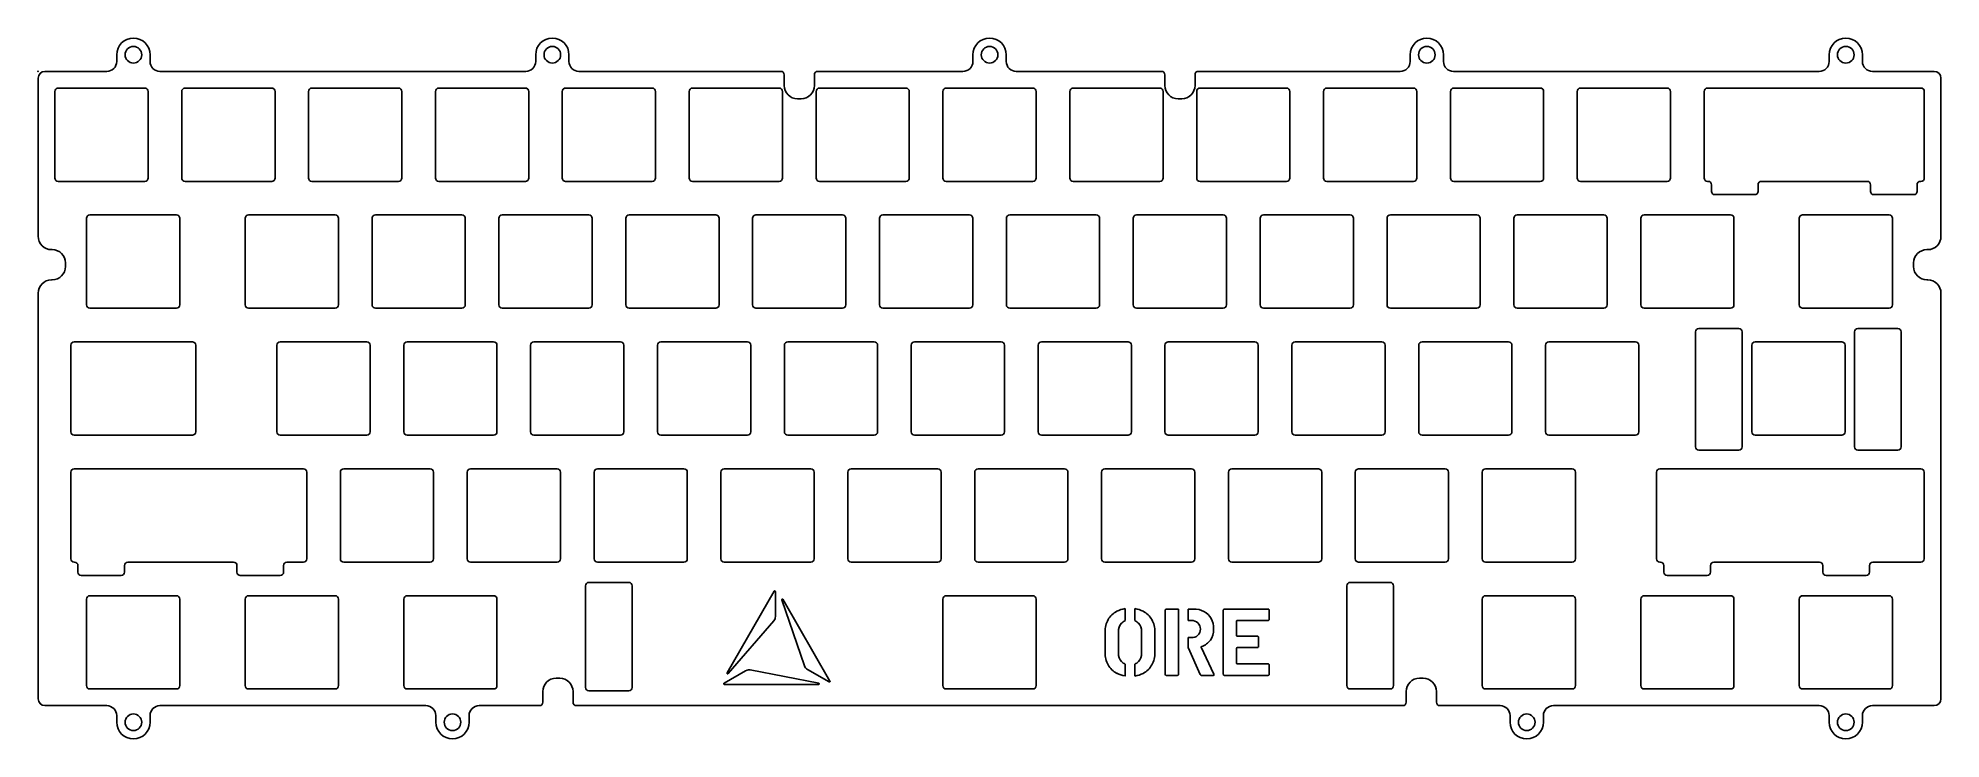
# Model space of a CAD drawing. Header units: millimetres. Extents: x 0 to 286, y -100 to 5.
import ezdxf

# ---------------------------------------------------------------- set-up
doc = ezdxf.new("R2010")
doc.units = ezdxf.units.MM
doc.header["$MEASUREMENT"] = 0
doc.layers.add('ORE60大货 v2_Sketch1', color=7, linetype='Continuous')

msp = doc.modelspace()

# ---------------------------------------------------------------- linework, layer by layer
at = {"layer": 'ORE60大货 v2_Sketch1'}
for p, q in [((11.81, 2.47, 2.5), (11.81, 1.47, 2.5)), ((16.81, 1.47, 2.5), (16.81, 2.47, 2.5)), ((74.72, 2.47, 2.5), (74.72, 1.47, 2.5)), ((79.72, 1.47, 2.5), (79.72, 2.47, 2.5)), ((140.38, 2.47, 2.5), (140.38, 1.47, 2.5)), ((145.37, 1.47, 2.5), (145.37, 2.47, 2.5)), ((206.03, 2.47, 2.5), (206.03, 1.47, 2.5)), ((211.03, 1.47, 2.5), (211.03, 2.47, 2.5)), ((268.94, 2.47, 2.5), (268.94, 1.47, 2.5)), ((273.94, 1.47, 2.5), (273.94, 2.47, 2.5)), ((0.02, -1.03, 2.5), (0.02, -24.78, 2.5)), ((10.31, -0.03, 2.5), (1.02, -0.03, 2.5)), ((3.02, -2.53, 2.5), (16.02, -2.53, 2.5)), ((73.22, -0.03, 2.5), (18.31, -0.03, 2.5)), ((22.07, -2.53, 2.5), (35.08, -2.53, 2.5)), ((41.12, -2.53, 2.5), (54.12, -2.53, 2.5)), ((60.17, -2.53, 2.5), (73.17, -2.53, 2.5)), ((79.22, -2.53, 2.5), (92.22, -2.53, 2.5)), ((111.53, -0.03, 2.5), (81.22, -0.03, 2.5)), ((98.28, -2.53, 2.5), (111.28, -2.53, 2.5)), ((112.03, -2.13, 2.5), (112.03, -0.52, 2.5)), ((116.57, -0.52, 2.5), (116.57, -2.13, 2.5)), ((138.88, -0.03, 2.5), (117.07, -0.03, 2.5)), ((117.33, -2.53, 2.5), (130.32, -2.53, 2.5)), ((136.37, -2.53, 2.5), (149.37, -2.53, 2.5)), ((168.68, -0.03, 2.5), (146.88, -0.03, 2.5)), ((155.43, -2.53, 2.5), (168.42, -2.53, 2.5)), ((169.18, -2.13, 2.5), (169.18, -0.52, 2.5)), ((173.72, -0.52, 2.5), (173.72, -2.13, 2.5)), ((204.53, -0.03, 2.5), (174.22, -0.03, 2.5)), ((174.47, -2.53, 2.5), (187.47, -2.53, 2.5)), ((193.53, -2.53, 2.5), (206.53, -2.53, 2.5)), ((267.44, -0.03, 2.5), (212.53, -0.03, 2.5)), ((212.57, -2.53, 2.5), (225.57, -2.53, 2.5)), ((231.62, -2.53, 2.5), (244.62, -2.53, 2.5)), ((250.68, -2.53, 2.5), (282.73, -2.53, 2.5)), ((284.73, -0.03, 2.5), (275.44, -0.03, 2.5)), ((285.73, -24.78, 2.5), (285.73, -1.03, 2.5)), ((2.52, -16.03, 2.5), (2.52, -3.03, 2.5)), ((16.52, -3.03, 2.5), (16.52, -16.03, 2.5)), ((21.57, -16.03, 2.5), (21.57, -3.03, 2.5)), ((35.58, -3.03, 2.5), (35.58, -16.03, 2.5)), ((40.62, -16.03, 2.5), (40.62, -3.03, 2.5)), ((54.62, -3.03, 2.5), (54.62, -16.03, 2.5)), ((59.68, -16.03, 2.5), (59.68, -3.03, 2.5)), ((73.67, -3.03, 2.5), (73.67, -16.03, 2.5)), ((78.72, -16.03, 2.5), (78.72, -3.03, 2.5)), ((92.72, -3.03, 2.5), (92.72, -16.03, 2.5)), ((97.78, -16.03, 2.5), (97.78, -3.03, 2.5)), ((111.78, -3.03, 2.5), (111.78, -16.03, 2.5)), ((114.57, -4.13, 2.5), (114.03, -4.13, 2.5)), ((116.83, -16.03, 2.5), (116.83, -3.03, 2.5)), ((130.82, -3.03, 2.5), (130.82, -16.03, 2.5)), ((135.87, -16.03, 2.5), (135.87, -3.03, 2.5)), ((149.87, -3.03, 2.5), (149.87, -16.03, 2.5)), ((154.93, -16.03, 2.5), (154.93, -3.03, 2.5)), ((168.93, -3.03, 2.5), (168.93, -16.03, 2.5)), ((171.72, -4.13, 2.5), (171.18, -4.13, 2.5)), ((173.97, -16.03, 2.5), (173.97, -3.03, 2.5)), ((187.97, -3.03, 2.5), (187.97, -16.03, 2.5)), ((193.03, -16.03, 2.5), (193.03, -3.03, 2.5)), ((207.03, -3.03, 2.5), (207.03, -16.03, 2.5)), ((212.07, -16.03, 2.5), (212.07, -3.03, 2.5)), ((226.07, -3.03, 2.5), (226.07, -16.03, 2.5)), ((231.12, -16.03, 2.5), (231.12, -3.03, 2.5)), ((245.12, -3.03, 2.5), (245.12, -16.03, 2.5)), ((250.18, -16.03, 2.5), (250.18, -3.03, 2.5)), ((283.23, -3.03, 2.5), (283.23, -16.03, 2.5)), ((16.02, -16.53, 2.5), (3.02, -16.53, 2.5)), ((35.08, -16.53, 2.5), (22.07, -16.53, 2.5)), ((54.12, -16.53, 2.5), (41.12, -16.53, 2.5)), ((73.17, -16.53, 2.5), (60.17, -16.53, 2.5)), ((92.22, -16.53, 2.5), (79.22, -16.53, 2.5)), ((111.28, -16.53, 2.5), (98.28, -16.53, 2.5)), ((130.32, -16.53, 2.5), (117.33, -16.53, 2.5)), ((149.37, -16.53, 2.5), (136.37, -16.53, 2.5)), ((168.42, -16.53, 2.5), (155.43, -16.53, 2.5)), ((187.47, -16.53, 2.5), (174.47, -16.53, 2.5)), ((206.53, -16.53, 2.5), (193.53, -16.53, 2.5)), ((225.57, -16.53, 2.5), (212.57, -16.53, 2.5)), ((244.62, -16.53, 2.5), (231.62, -16.53, 2.5)), ((250.76, -16.53, 2.5), (250.68, -16.53, 2.5)), ((251.26, -18.03, 2.5), (251.26, -17.03, 2.5)), ((258.26, -17.03, 2.5), (258.26, -18.03, 2.5)), ((274.64, -16.53, 2.5), (258.76, -16.53, 2.5)), ((275.14, -18.03, 2.5), (275.14, -17.03, 2.5)), ((282.14, -17.03, 2.5), (282.14, -18.03, 2.5)), ((282.73, -16.53, 2.5), (282.64, -16.53, 2.5)), ((257.76, -18.53, 2.5), (251.76, -18.53, 2.5)), ((281.64, -18.53, 2.5), (275.64, -18.53, 2.5)), ((7.29, -35.08, 2.5), (7.29, -22.08, 2.5)), ((7.79, -21.58, 2.5), (20.79, -21.58, 2.5)), ((21.29, -22.08, 2.5), (21.29, -35.08, 2.5)), ((31.1, -35.08, 2.5), (31.1, -22.08, 2.5)), ((31.6, -21.58, 2.5), (44.6, -21.58, 2.5)), ((45.1, -22.08, 2.5), (45.1, -35.08, 2.5)), ((50.15, -35.08, 2.5), (50.15, -22.08, 2.5)), ((50.65, -21.58, 2.5), (63.65, -21.58, 2.5)), ((64.15, -22.08, 2.5), (64.15, -35.08, 2.5)), ((69.2, -35.08, 2.5), (69.2, -22.08, 2.5)), ((69.7, -21.58, 2.5), (82.7, -21.58, 2.5)), ((83.2, -22.08, 2.5), (83.2, -35.08, 2.5)), ((88.25, -35.08, 2.5), (88.25, -22.08, 2.5)), ((88.75, -21.58, 2.5), (101.75, -21.58, 2.5)), ((102.25, -22.08, 2.5), (102.25, -35.08, 2.5)), ((107.3, -35.08, 2.5), (107.3, -22.08, 2.5)), ((107.8, -21.58, 2.5), (120.8, -21.58, 2.5)), ((121.3, -22.08, 2.5), (121.3, -35.08, 2.5)), ((126.35, -35.08, 2.5), (126.35, -22.08, 2.5)), ((126.85, -21.58, 2.5), (139.85, -21.58, 2.5)), ((140.35, -22.08, 2.5), (140.35, -35.08, 2.5)), ((145.4, -35.08, 2.5), (145.4, -22.08, 2.5)), ((145.9, -21.58, 2.5), (158.9, -21.58, 2.5)), ((159.4, -22.08, 2.5), (159.4, -35.08, 2.5)), ((164.45, -35.08, 2.5), (164.45, -22.08, 2.5)), ((164.95, -21.58, 2.5), (177.95, -21.58, 2.5)), ((178.45, -22.08, 2.5), (178.45, -35.08, 2.5)), ((183.5, -35.08, 2.5), (183.5, -22.08, 2.5)), ((184, -21.58, 2.5), (197, -21.58, 2.5)), ((197.5, -22.08, 2.5), (197.5, -35.08, 2.5)), ((202.55, -35.08, 2.5), (202.55, -22.08, 2.5)), ((203.05, -21.58, 2.5), (216.05, -21.58, 2.5)), ((216.55, -22.08, 2.5), (216.55, -35.08, 2.5)), ((221.6, -35.08, 2.5), (221.6, -22.08, 2.5)), ((222.1, -21.58, 2.5), (235.1, -21.58, 2.5)), ((235.6, -22.08, 2.5), (235.6, -35.08, 2.5)), ((240.65, -35.08, 2.5), (240.65, -22.08, 2.5)), ((241.15, -21.58, 2.5), (254.15, -21.58, 2.5)), ((254.65, -22.08, 2.5), (254.65, -35.08, 2.5)), ((264.46, -35.08, 2.5), (264.46, -22.08, 2.5)), ((264.96, -21.58, 2.5), (277.96, -21.58, 2.5)), ((278.46, -22.08, 2.5), (278.46, -35.08, 2.5)), ((2.02, -26.78, 2.5), (2.13, -26.78, 2.5)), ((283.62, -26.78, 2.5), (283.73, -26.78, 2.5)), ((2.13, -31.32, 2.5), (2.02, -31.32, 2.5)), ((4.13, -28.78, 2.5), (4.13, -29.32, 2.5)), ((281.62, -29.32, 2.5), (281.62, -28.78, 2.5)), ((283.73, -31.32, 2.5), (283.62, -31.32, 2.5)), ((0.02, -33.32, 2.5), (0.02, -94.22, 2.5)), ((285.73, -94.22, 2.5), (285.73, -33.32, 2.5)), ((20.79, -35.58, 2.5), (7.79, -35.58, 2.5)), ((44.6, -35.58, 2.5), (31.6, -35.58, 2.5)), ((63.65, -35.58, 2.5), (50.65, -35.58, 2.5)), ((82.7, -35.58, 2.5), (69.7, -35.58, 2.5)), ((101.75, -35.58, 2.5), (88.75, -35.58, 2.5)), ((120.8, -35.58, 2.5), (107.8, -35.58, 2.5)), ((139.85, -35.58, 2.5), (126.85, -35.58, 2.5)), ((158.9, -35.58, 2.5), (145.9, -35.58, 2.5)), ((177.95, -35.58, 2.5), (164.95, -35.58, 2.5)), ((197, -35.58, 2.5), (184, -35.58, 2.5)), ((216.05, -35.58, 2.5), (203.05, -35.58, 2.5)), ((235.1, -35.58, 2.5), (222.1, -35.58, 2.5)), ((254.15, -35.58, 2.5), (241.15, -35.58, 2.5)), ((277.96, -35.58, 2.5), (264.96, -35.58, 2.5)), ((248.88, -56.38, 2.5), (248.88, -39.13, 2.5)), ((249.38, -38.62, 2.5), (255.38, -38.62, 2.5)), ((255.88, -39.13, 2.5), (255.88, -56.38, 2.5)), ((272.76, -56.38, 2.5), (272.76, -39.13, 2.5)), ((273.26, -38.62, 2.5), (279.26, -38.62, 2.5)), ((279.76, -39.13, 2.5), (279.76, -56.38, 2.5)), ((4.91, -54.13, 2.5), (4.91, -41.13, 2.5)), ((5.41, -40.63, 2.5), (23.17, -40.63, 2.5)), ((23.67, -41.13, 2.5), (23.67, -54.13, 2.5)), ((35.86, -54.13, 2.5), (35.86, -41.13, 2.5)), ((36.36, -40.63, 2.5), (49.36, -40.63, 2.5)), ((49.86, -41.13, 2.5), (49.86, -54.13, 2.5)), ((54.91, -54.13, 2.5), (54.91, -41.13, 2.5)), ((55.41, -40.63, 2.5), (68.41, -40.63, 2.5)), ((68.91, -41.13, 2.5), (68.91, -54.13, 2.5)), ((73.96, -54.13, 2.5), (73.96, -41.13, 2.5)), ((74.46, -40.63, 2.5), (87.46, -40.63, 2.5)), ((87.96, -41.13, 2.5), (87.96, -54.13, 2.5)), ((93.01, -54.13, 2.5), (93.01, -41.13, 2.5)), ((93.51, -40.63, 2.5), (106.51, -40.63, 2.5)), ((107.01, -41.13, 2.5), (107.01, -54.13, 2.5)), ((112.06, -54.13, 2.5), (112.06, -41.13, 2.5)), ((112.56, -40.63, 2.5), (125.56, -40.63, 2.5)), ((126.06, -41.13, 2.5), (126.06, -54.13, 2.5)), ((131.11, -54.13, 2.5), (131.11, -41.13, 2.5)), ((131.61, -40.63, 2.5), (144.61, -40.63, 2.5)), ((145.11, -41.13, 2.5), (145.11, -54.13, 2.5)), ((150.16, -54.13, 2.5), (150.16, -41.13, 2.5)), ((150.66, -40.63, 2.5), (163.66, -40.63, 2.5)), ((164.16, -41.13, 2.5), (164.16, -54.13, 2.5)), ((169.21, -54.13, 2.5), (169.21, -41.13, 2.5)), ((169.71, -40.63, 2.5), (182.71, -40.63, 2.5)), ((183.21, -41.13, 2.5), (183.21, -54.13, 2.5)), ((188.26, -54.13, 2.5), (188.26, -41.13, 2.5)), ((188.76, -40.63, 2.5), (201.76, -40.63, 2.5)), ((202.26, -41.13, 2.5), (202.26, -54.13, 2.5)), ((207.31, -54.13, 2.5), (207.31, -41.13, 2.5)), ((207.81, -40.63, 2.5), (220.81, -40.63, 2.5)), ((221.31, -41.13, 2.5), (221.31, -54.13, 2.5)), ((226.36, -54.13, 2.5), (226.36, -41.13, 2.5)), ((226.86, -40.63, 2.5), (239.86, -40.63, 2.5)), ((240.36, -41.13, 2.5), (240.36, -54.13, 2.5)), ((257.32, -54.13, 2.5), (257.32, -41.13, 2.5)), ((257.82, -40.63, 2.5), (270.82, -40.63, 2.5)), ((271.32, -41.13, 2.5), (271.32, -54.13, 2.5)), ((23.17, -54.63, 2.5), (5.41, -54.63, 2.5)), ((49.36, -54.63, 2.5), (36.36, -54.63, 2.5)), ((68.41, -54.63, 2.5), (55.41, -54.63, 2.5)), ((87.46, -54.63, 2.5), (74.46, -54.63, 2.5)), ((106.51, -54.63, 2.5), (93.51, -54.63, 2.5)), ((125.56, -54.63, 2.5), (112.56, -54.63, 2.5)), ((144.61, -54.63, 2.5), (131.61, -54.63, 2.5)), ((163.66, -54.63, 2.5), (150.66, -54.63, 2.5)), ((182.71, -54.63, 2.5), (169.71, -54.63, 2.5)), ((201.76, -54.63, 2.5), (188.76, -54.63, 2.5)), ((220.81, -54.63, 2.5), (207.81, -54.63, 2.5)), ((239.86, -54.63, 2.5), (226.86, -54.63, 2.5)), ((255.38, -56.88, 2.5), (249.38, -56.88, 2.5)), ((270.82, -54.63, 2.5), (257.82, -54.63, 2.5)), ((279.26, -56.88, 2.5), (273.26, -56.88, 2.5)), ((5.41, -59.68, 2.5), (39.84, -59.68, 2.5)), ((45.89, -59.68, 2.5), (58.89, -59.68, 2.5)), ((64.94, -59.68, 2.5), (77.94, -59.68, 2.5)), ((83.99, -59.68, 2.5), (96.99, -59.68, 2.5)), ((103.04, -59.68, 2.5), (116.04, -59.68, 2.5)), ((122.09, -59.68, 2.5), (135.09, -59.68, 2.5)), ((141.14, -59.68, 2.5), (154.14, -59.68, 2.5)), ((160.19, -59.68, 2.5), (173.19, -59.68, 2.5)), ((179.24, -59.68, 2.5), (192.24, -59.68, 2.5)), ((198.29, -59.68, 2.5), (211.29, -59.68, 2.5)), ((217.34, -59.68, 2.5), (230.34, -59.68, 2.5)), ((243.53, -59.68, 2.5), (282.72, -59.68, 2.5)), ((4.91, -73.18, 2.5), (4.91, -60.18, 2.5)), ((40.34, -60.18, 2.5), (40.34, -73.18, 2.5)), ((45.39, -73.18, 2.5), (45.39, -60.18, 2.5)), ((59.39, -60.18, 2.5), (59.39, -73.18, 2.5)), ((64.44, -73.18, 2.5), (64.44, -60.18, 2.5)), ((78.44, -60.18, 2.5), (78.44, -73.18, 2.5)), ((83.49, -73.18, 2.5), (83.49, -60.18, 2.5)), ((97.49, -60.18, 2.5), (97.49, -73.18, 2.5)), ((102.54, -73.18, 2.5), (102.54, -60.18, 2.5)), ((116.54, -60.18, 2.5), (116.54, -73.18, 2.5)), ((121.59, -73.18, 2.5), (121.59, -60.18, 2.5)), ((135.59, -60.18, 2.5), (135.59, -73.18, 2.5)), ((140.64, -73.18, 2.5), (140.64, -60.18, 2.5)), ((154.64, -60.18, 2.5), (154.64, -73.18, 2.5)), ((159.69, -73.18, 2.5), (159.69, -60.18, 2.5)), ((173.69, -60.18, 2.5), (173.69, -73.18, 2.5)), ((178.74, -73.18, 2.5), (178.74, -60.18, 2.5)), ((192.74, -60.18, 2.5), (192.74, -73.18, 2.5)), ((197.79, -73.18, 2.5), (197.79, -60.18, 2.5)), ((211.79, -60.18, 2.5), (211.79, -73.18, 2.5)), ((216.84, -73.18, 2.5), (216.84, -60.18, 2.5)), ((230.84, -60.18, 2.5), (230.84, -73.18, 2.5)), ((243.03, -73.18, 2.5), (243.03, -60.18, 2.5)), ((283.22, -60.18, 2.5), (283.22, -73.18, 2.5)), ((5.49, -73.68, 2.5), (5.41, -73.68, 2.5)), ((5.99, -75.18, 2.5), (5.99, -74.18, 2.5)), ((12.99, -74.18, 2.5), (12.99, -75.18, 2.5)), ((29.37, -73.68, 2.5), (13.49, -73.68, 2.5)), ((29.87, -75.18, 2.5), (29.87, -74.18, 2.5)), ((36.87, -74.18, 2.5), (36.87, -75.18, 2.5)), ((39.84, -73.68, 2.5), (37.37, -73.68, 2.5)), ((58.89, -73.68, 2.5), (45.89, -73.68, 2.5)), ((77.94, -73.68, 2.5), (64.94, -73.68, 2.5)), ((96.99, -73.68, 2.5), (83.99, -73.68, 2.5)), ((116.04, -73.68, 2.5), (103.04, -73.68, 2.5)), ((135.09, -73.68, 2.5), (122.09, -73.68, 2.5)), ((154.14, -73.68, 2.5), (141.14, -73.68, 2.5)), ((173.19, -73.68, 2.5), (160.19, -73.68, 2.5)), ((192.24, -73.68, 2.5), (179.24, -73.68, 2.5)), ((211.29, -73.68, 2.5), (198.29, -73.68, 2.5)), ((230.34, -73.68, 2.5), (217.34, -73.68, 2.5)), ((243.62, -73.68, 2.5), (243.53, -73.68, 2.5)), ((244.12, -75.18, 2.5), (244.12, -74.18, 2.5)), ((251.12, -74.18, 2.5), (251.12, -75.18, 2.5)), ((266.06, -73.68, 2.5), (251.62, -73.68, 2.5)), ((267.5, -73.68, 2.5), (266.06, -73.68, 2.5)), ((267.99, -75.18, 2.5), (268, -74.18, 2.5)), ((274.99, -74.18, 2.5), (274.99, -75.18, 2.5)), ((282.72, -73.68, 2.5), (275.49, -73.68, 2.5)), ((12.49, -75.68, 2.5), (6.49, -75.68, 2.5)), ((36.37, -75.68, 2.5), (30.37, -75.68, 2.5)), ((82.72, -76.73, 2.5), (88.72, -76.73, 2.5)), ((197.03, -76.73, 2.5), (203.03, -76.73, 2.5)), ((250.62, -75.68, 2.5), (244.62, -75.68, 2.5)), ((274.49, -75.68, 2.5), (268.49, -75.68, 2.5)), ((7.29, -92.23, 2.5), (7.29, -79.23, 2.5)), ((7.79, -78.73, 2.5), (20.79, -78.73, 2.5)), ((21.29, -79.23, 2.5), (21.29, -92.23, 2.5)), ((31.1, -92.23, 2.5), (31.1, -79.23, 2.5)), ((31.6, -78.73, 2.5), (44.6, -78.73, 2.5)), ((45.1, -79.23, 2.5), (45.1, -92.23, 2.5)), ((54.91, -92.23, 2.5), (54.91, -79.23, 2.5)), ((55.41, -78.73, 2.5), (68.41, -78.73, 2.5)), ((68.91, -79.23, 2.5), (68.91, -92.23, 2.5)), ((82.22, -92.5, 2.5), (82.22, -77.23, 2.5)), ((89.22, -77.23, 2.5), (89.22, -92.5, 2.5)), ((103.46, -90.31, 2.5), (110.54, -78.05, 2.5)), ((110.72, -78.1, 2.5), (110.72, -81.85, 2.5)), ((115.08, -89.25, 2.5), (111.66, -79.35, 2.5)), ((111.84, -79.27, 2.5), (118.91, -91.53, 2.5)), ((135.87, -92.23, 2.5), (135.87, -79.23, 2.5)), ((136.37, -78.73, 2.5), (149.37, -78.73, 2.5)), ((149.87, -79.23, 2.5), (149.87, -92.23, 2.5)), ((196.53, -92.23, 2.5), (196.53, -77.23, 2.5)), ((203.53, -77.23, 2.5), (203.53, -92.23, 2.5)), ((216.84, -92.23, 2.5), (216.84, -79.23, 2.5)), ((217.34, -78.73, 2.5), (230.34, -78.73, 2.5)), ((230.84, -79.23, 2.5), (230.84, -92.23, 2.5)), ((240.65, -92.23, 2.5), (240.65, -79.23, 2.5)), ((241.15, -78.73, 2.5), (254.15, -78.73, 2.5)), ((254.65, -79.23, 2.5), (254.65, -92.23, 2.5)), ((264.46, -92.23, 2.5), (264.46, -79.23, 2.5)), ((264.96, -78.73, 2.5), (277.96, -78.73, 2.5)), ((278.46, -79.23, 2.5), (278.46, -92.23, 2.5)), ((110.48, -82.5, 2.5), (103.62, -90.42, 2.5)), ((163.23, -80.67, 2.5), (163.23, -82.47, 2.5)), ((164.68, -82.47, 2.5), (164.68, -80.67, 2.5)), ((169.24, -90.51, 2.5), (169.24, -80.9, 2.5)), ((169.41, -80.73, 2.5), (171.24, -80.73, 2.5)), ((171.24, -80.73, 2.5), (171.24, -90.51, 2.5)), ((172.69, -82.45, 2.5), (172.69, -80.73, 2.5)), ((172.69, -80.73, 2.5), (173.48, -80.73, 2.5)), ((173.18, -82.45, 2.5), (172.69, -82.45, 2.5)), ((177.97, -90.51, 2.5), (177.97, -80.9, 2.5)), ((178.14, -80.73, 2.5), (184.71, -80.73, 2.5)), ((179.97, -82.52, 2.5), (179.97, -84.73, 2.5)), ((184.71, -82.45, 2.5), (180.04, -82.45, 2.5)), ((184.88, -80.9, 2.5), (184.88, -82.28, 2.5)), ((160.21, -87.23, 2.5), (160.21, -84.19, 2.5)), ((162.22, -84.17, 2.5), (162.22, -87.3, 2.5)), ((165.7, -87.3, 2.5), (165.7, -84.17, 2.5)), ((167.7, -84.19, 2.5), (167.7, -87.23, 2.5)), ((172.69, -85.02, 2.5), (173.18, -85.02, 2.5)), ((172.69, -86.58, 2.5), (172.69, -85.02, 2.5)), ((180.04, -84.8, 2.5), (183.1, -84.8, 2.5)), ((183.27, -84.97, 2.5), (183.27, -86.35, 2.5)), ((174.5, -90.55, 2.5), (172.72, -86.62, 2.5)), ((174.64, -86.46, 2.5), (176.57, -90.48, 2.5)), ((179.97, -86.59, 2.5), (179.97, -88.89, 2.5)), ((183.1, -86.52, 2.5), (180.04, -86.52, 2.5)), ((77.78, -91.12, 2.5), (78.33, -91.12, 2.5)), ((103, -91.86, 2.5), (106.25, -89.98, 2.5)), ((106.94, -89.87, 2.5), (117.22, -91.84, 2.5)), ((118.78, -91.67, 2.5), (115.53, -89.79, 2.5)), ((163.23, -88.99, 2.5), (163.23, -90.79, 2.5)), ((164.68, -90.79, 2.5), (164.68, -88.99, 2.5)), ((171.07, -90.68, 2.5), (169.41, -90.68, 2.5)), ((176.45, -90.68, 2.5), (174.7, -90.68, 2.5)), ((184.71, -90.68, 2.5), (178.14, -90.68, 2.5)), ((180.04, -88.96, 2.5), (184.71, -88.96, 2.5)), ((184.88, -89.13, 2.5), (184.88, -90.51, 2.5)), ((207.42, -91.12, 2.5), (207.97, -91.12, 2.5)), ((20.79, -92.73, 2.5), (7.79, -92.73, 2.5)), ((44.6, -92.73, 2.5), (31.6, -92.73, 2.5)), ((68.41, -92.73, 2.5), (55.41, -92.73, 2.5)), ((75.78, -94.73, 2.5), (75.78, -93.12, 2.5)), ((80.33, -93.12, 2.5), (80.33, -94.73, 2.5)), ((88.72, -93, 2.5), (82.72, -93, 2.5)), ((117.2, -92.04, 2.5), (103.05, -92.04, 2.5)), ((149.37, -92.73, 2.5), (136.37, -92.73, 2.5)), ((203.03, -92.73, 2.5), (197.03, -92.73, 2.5)), ((205.42, -94.73, 2.5), (205.42, -93.12, 2.5)), ((209.97, -93.12, 2.5), (209.97, -94.73, 2.5)), ((230.34, -92.73, 2.5), (217.34, -92.73, 2.5)), ((254.15, -92.73, 2.5), (241.15, -92.73, 2.5)), ((277.96, -92.73, 2.5), (264.96, -92.73, 2.5)), ((1.02, -95.23, 2.5), (10.31, -95.23, 2.5)), ((11.81, -96.73, 2.5), (11.81, -97.73, 2.5)), ((16.81, -97.73, 2.5), (16.81, -96.73, 2.5)), ((18.31, -95.23, 2.5), (58.23, -95.23, 2.5)), ((59.73, -96.73, 2.5), (59.73, -97.73, 2.5)), ((64.73, -97.73, 2.5), (64.73, -96.73, 2.5)), ((66.22, -95.23, 2.5), (75.28, -95.23, 2.5)), ((80.83, -95.23, 2.5), (204.92, -95.23, 2.5)), ((210.47, -95.23, 2.5), (219.53, -95.23, 2.5)), ((221.02, -96.73, 2.5), (221.02, -97.73, 2.5)), ((226.03, -97.73, 2.5), (226.03, -96.73, 2.5)), ((227.53, -95.23, 2.5), (267.44, -95.23, 2.5)), ((268.94, -96.73, 2.5), (268.94, -97.73, 2.5)), ((273.94, -97.73, 2.5), (273.94, -96.73, 2.5)), ((275.44, -95.23, 2.5), (284.73, -95.23, 2.5))]:
    msp.add_line(p, q, dxfattribs=at)
for centre in [(14.31, 2.47, 2.5), (77.22, 2.47, 2.5), (142.88, 2.47, 2.5), (208.53, 2.47, 2.5), (271.44, 2.47, 2.5), (14.31, -97.73, 2.5), (62.23, -97.73, 2.5), (223.53, -97.73, 2.5), (271.44, -97.73, 2.5)]:
    msp.add_circle(centre, 1.25, dxfattribs=at)
for centre, radius, start, end in [((14.31, 2.47, 2.5), 2.5, 0, 180), ((77.22, 2.47, 2.5), 2.5, 0, 180), ((142.88, 2.47, 2.5), 2.5, 0, 180), ((208.53, 2.47, 2.5), 2.5, 0, 180), ((271.44, 2.47, 2.5), 2.5, 0, 180), ((10.31, 1.47, 2.5), 1.5, 270, 0), ((18.31, 1.47, 2.5), 1.5, 180, 270), ((73.22, 1.47, 2.5), 1.5, 270, 0), ((81.22, 1.47, 2.5), 1.5, 180, 270), ((138.88, 1.47, 2.5), 1.5, 270, 0), ((146.88, 1.47, 2.5), 1.5, 180, 270), ((204.53, 1.47, 2.5), 1.5, 270, 0), ((212.53, 1.47, 2.5), 1.5, 180, 270), ((267.44, 1.47, 2.5), 1.5, 270, 0), ((275.44, 1.47, 2.5), 1.5, 180, 270), ((1.02, -1.03, 2.5), 1, 90, 180), ((3.02, -3.03, 2.5), 0.5, 90, 180), ((16.02, -3.03, 2.5), 0.5, 360, 90), ((22.07, -3.03, 2.5), 0.5, 90, 180), ((35.08, -3.03, 2.5), 0.5, 0, 90), ((41.12, -3.03, 2.5), 0.5, 90, 180), ((54.12, -3.03, 2.5), 0.5, 360, 90), ((60.17, -3.03, 2.5), 0.5, 90, 180), ((73.17, -3.03, 2.5), 0.5, 0, 90), ((79.22, -3.03, 2.5), 0.5, 90, 180), ((92.22, -3.03, 2.5), 0.5, 360, 90), ((98.28, -3.03, 2.5), 0.5, 90, 180), ((111.28, -3.03, 2.5), 0.5, 0, 90), ((111.53, -0.52, 2.5), 0.5, 0, 90), ((114.03, -2.13, 2.5), 2, 180, 270), ((114.57, -2.13, 2.5), 2, 270, 0), ((117.07, -0.52, 2.5), 0.5, 90, 180), ((117.33, -3.03, 2.5), 0.5, 90, 180), ((130.32, -3.03, 2.5), 0.5, 0, 90), ((136.37, -3.03, 2.5), 0.5, 90, 180), ((149.37, -3.03, 2.5), 0.5, 0, 90), ((155.43, -3.03, 2.5), 0.5, 90, 180), ((168.42, -3.03, 2.5), 0.5, 0, 90), ((168.68, -0.52, 2.5), 0.5, 0, 90), ((171.18, -2.13, 2.5), 2, 180, 270), ((171.72, -2.13, 2.5), 2, 270, 0), ((174.22, -0.52, 2.5), 0.5, 90, 180), ((174.47, -3.03, 2.5), 0.5, 90, 180), ((187.47, -3.03, 2.5), 0.5, 360, 90), ((193.53, -3.03, 2.5), 0.5, 90, 180), ((206.53, -3.03, 2.5), 0.5, 360, 90), ((212.57, -3.03, 2.5), 0.5, 90, 180), ((225.57, -3.03, 2.5), 0.5, 360, 90), ((231.62, -3.03, 2.5), 0.5, 90, 180), ((244.62, -3.03, 2.5), 0.5, 360, 90), ((250.68, -3.03, 2.5), 0.5, 90, 180), ((282.73, -3.03, 2.5), 0.5, 0, 90), ((284.73, -1.03, 2.5), 1, 0, 90), ((3.02, -16.03, 2.5), 0.5, 180, 270), ((16.02, -16.03, 2.5), 0.5, 270, 0), ((22.07, -16.03, 2.5), 0.5, 180, 270), ((35.08, -16.03, 2.5), 0.5, 270, 0), ((41.12, -16.03, 2.5), 0.5, 180, 270), ((54.12, -16.03, 2.5), 0.5, 270, 360), ((60.17, -16.03, 2.5), 0.5, 180, 270), ((73.17, -16.03, 2.5), 0.5, 270, 0), ((79.22, -16.03, 2.5), 0.5, 180, 270), ((92.22, -16.03, 2.5), 0.5, 270, 360), ((98.28, -16.03, 2.5), 0.5, 180, 270), ((111.28, -16.03, 2.5), 0.5, 270, 0), ((117.33, -16.03, 2.5), 0.5, 180, 270), ((130.32, -16.03, 2.5), 0.5, 270, 0), ((136.37, -16.03, 2.5), 0.5, 180, 270), ((149.37, -16.03, 2.5), 0.5, 270, 0), ((155.43, -16.03, 2.5), 0.5, 180, 270), ((168.42, -16.03, 2.5), 0.5, 270, 0), ((174.47, -16.03, 2.5), 0.5, 180, 270), ((187.47, -16.03, 2.5), 0.5, 270, 0), ((193.53, -16.03, 2.5), 0.5, 180, 270), ((206.53, -16.03, 2.5), 0.5, 270, 0), ((212.57, -16.03, 2.5), 0.5, 180, 270), ((225.57, -16.03, 2.5), 0.5, 270, 0), ((231.62, -16.03, 2.5), 0.5, 180, 270), ((244.62, -16.03, 2.5), 0.5, 270, 0), ((250.68, -16.03, 2.5), 0.5, 180, 270), ((250.76, -17.03, 2.5), 0.5, 0, 90), ((258.76, -17.03, 2.5), 0.5, 90, 180), ((274.64, -17.03, 2.5), 0.5, 0, 90), ((282.64, -17.03, 2.5), 0.5, 90, 180), ((282.73, -16.03, 2.5), 0.5, 270, 0), ((251.76, -18.03, 2.5), 0.5, 180, 270), ((257.76, -18.03, 2.5), 0.5, 270, 360), ((275.64, -18.03, 2.5), 0.5, 180, 270), ((281.64, -18.03, 2.5), 0.5, 270, 0), ((7.79, -22.08, 2.5), 0.5, 90, 180), ((20.79, -22.08, 2.5), 0.5, 0, 90), ((31.6, -22.08, 2.5), 0.5, 90, 180), ((44.6, -22.08, 2.5), 0.5, 0, 90), ((50.65, -22.08, 2.5), 0.5, 90, 180), ((63.65, -22.08, 2.5), 0.5, 360, 90), ((69.7, -22.08, 2.5), 0.5, 90, 180), ((82.7, -22.08, 2.5), 0.5, 360, 90), ((88.75, -22.08, 2.5), 0.5, 90, 180), ((101.75, -22.08, 2.5), 0.5, 360, 90), ((107.8, -22.08, 2.5), 0.5, 90, 180), ((120.8, -22.08, 2.5), 0.5, 0, 90), ((126.85, -22.08, 2.5), 0.5, 90, 180), ((139.85, -22.08, 2.5), 0.5, 0, 90), ((145.9, -22.08, 2.5), 0.5, 90, 180), ((158.9, -22.08, 2.5), 0.5, 360, 90), ((164.95, -22.08, 2.5), 0.5, 90, 180), ((177.95, -22.08, 2.5), 0.5, 0, 90), ((184, -22.08, 2.5), 0.5, 90, 180), ((197, -22.08, 2.5), 0.5, 360, 90), ((203.05, -22.08, 2.5), 0.5, 90, 180), ((216.05, -22.08, 2.5), 0.5, 360, 90), ((222.1, -22.08, 2.5), 0.5, 90, 180), ((235.1, -22.08, 2.5), 0.5, 360, 90), ((241.15, -22.08, 2.5), 0.5, 90, 180), ((254.15, -22.08, 2.5), 0.5, 360, 90), ((264.96, -22.08, 2.5), 0.5, 90, 180), ((277.96, -22.08, 2.5), 0.5, 0, 90), ((2.02, -24.78, 2.5), 2, 180, 269.904), ((283.73, -24.78, 2.5), 2, 270.096, 0), ((2.13, -28.78, 2.5), 2, 0, 89.9992), ((283.62, -28.78, 2.5), 2, 90.0008, 180), ((2.02, -33.32, 2.5), 2, 90.1464, 180), ((2.13, -29.32, 2.5), 2, 270, 0), ((283.62, -29.32, 2.5), 2, 180, 270), ((283.73, -33.32, 2.5), 2, 0, 89.8536), ((7.79, -35.08, 2.5), 0.5, 180, 270), ((20.79, -35.08, 2.5), 0.5, 270, 0), ((31.6, -35.08, 2.5), 0.5, 180, 270), ((44.6, -35.08, 2.5), 0.5, 270, 0), ((50.65, -35.08, 2.5), 0.5, 180, 270), ((63.65, -35.08, 2.5), 0.5, 270, 0), ((69.7, -35.08, 2.5), 0.5, 180, 270), ((82.7, -35.08, 2.5), 0.5, 270, 0), ((88.75, -35.08, 2.5), 0.5, 180, 270), ((101.75, -35.08, 2.5), 0.5, 270, 0), ((107.8, -35.08, 2.5), 0.5, 180, 270), ((120.8, -35.08, 2.5), 0.5, 270, 0), ((126.85, -35.08, 2.5), 0.5, 180, 270), ((139.85, -35.08, 2.5), 0.5, 270, 360), ((145.9, -35.08, 2.5), 0.5, 180, 270), ((158.9, -35.08, 2.5), 0.5, 270, 0), ((164.95, -35.08, 2.5), 0.5, 180, 270), ((177.95, -35.08, 2.5), 0.5, 270, 0), ((184, -35.08, 2.5), 0.5, 180, 270), ((197, -35.08, 2.5), 0.5, 270, 0), ((203.05, -35.08, 2.5), 0.5, 180, 270), ((216.05, -35.08, 2.5), 0.5, 270, 0), ((222.1, -35.08, 2.5), 0.5, 180, 270), ((235.1, -35.08, 2.5), 0.5, 270, 0), ((241.15, -35.08, 2.5), 0.5, 180, 270), ((254.15, -35.08, 2.5), 0.5, 270, 0), ((264.96, -35.08, 2.5), 0.5, 180, 270), ((277.96, -35.08, 2.5), 0.5, 270, 360), ((249.38, -39.13, 2.5), 0.5, 90, 180), ((255.38, -39.13, 2.5), 0.5, 360, 90), ((273.26, -39.13, 2.5), 0.5, 90, 180), ((279.26, -39.13, 2.5), 0.5, 360, 90), ((5.41, -41.13, 2.5), 0.5, 90, 180), ((23.17, -41.13, 2.5), 0.5, 0, 90), ((36.36, -41.13, 2.5), 0.5, 90, 180), ((49.36, -41.13, 2.5), 0.5, 0, 90), ((55.41, -41.13, 2.5), 0.5, 90, 180), ((68.41, -41.13, 2.5), 0.5, 0, 90), ((74.46, -41.13, 2.5), 0.5, 90, 180), ((87.46, -41.13, 2.5), 0.5, 0, 90), ((93.51, -41.13, 2.5), 0.5, 90, 180), ((106.51, -41.13, 2.5), 0.5, 360, 90), ((112.56, -41.13, 2.5), 0.5, 90, 180), ((125.56, -41.13, 2.5), 0.5, 0, 90), ((131.61, -41.13, 2.5), 0.5, 90, 180), ((144.61, -41.13, 2.5), 0.5, 0, 90), ((150.66, -41.13, 2.5), 0.5, 90, 180), ((163.66, -41.13, 2.5), 0.5, 360, 90), ((169.71, -41.13, 2.5), 0.5, 90, 180), ((182.71, -41.13, 2.5), 0.5, 360, 90), ((188.76, -41.13, 2.5), 0.5, 90, 180), ((201.76, -41.13, 2.5), 0.5, 360, 90), ((207.81, -41.13, 2.5), 0.5, 90, 180), ((220.81, -41.13, 2.5), 0.5, 360, 90), ((226.86, -41.13, 2.5), 0.5, 90, 180), ((239.86, -41.13, 2.5), 0.5, 360, 90), ((257.82, -41.13, 2.5), 0.5, 90, 180), ((270.82, -41.13, 2.5), 0.5, 360, 90), ((5.41, -54.13, 2.5), 0.5, 180, 270), ((23.17, -54.13, 2.5), 0.5, 270, 0), ((36.36, -54.13, 2.5), 0.5, 180, 270), ((49.36, -54.13, 2.5), 0.5, 270, 360), ((55.41, -54.13, 2.5), 0.5, 180, 270), ((68.41, -54.13, 2.5), 0.5, 270, 360), ((74.46, -54.13, 2.5), 0.5, 180, 270), ((87.46, -54.13, 2.5), 0.5, 270, 0), ((93.51, -54.13, 2.5), 0.5, 180, 270), ((106.51, -54.13, 2.5), 0.5, 270, 0), ((112.56, -54.13, 2.5), 0.5, 180, 270), ((125.56, -54.13, 2.5), 0.5, 270, 0), ((131.61, -54.13, 2.5), 0.5, 180, 270), ((144.61, -54.13, 2.5), 0.5, 270, 360), ((150.66, -54.13, 2.5), 0.5, 180, 270), ((163.66, -54.13, 2.5), 0.5, 270, 0), ((169.71, -54.13, 2.5), 0.5, 180, 270), ((182.71, -54.13, 2.5), 0.5, 270, 0), ((188.76, -54.13, 2.5), 0.5, 180, 270), ((201.76, -54.13, 2.5), 0.5, 270, 0), ((207.81, -54.13, 2.5), 0.5, 180, 270), ((220.81, -54.13, 2.5), 0.5, 270, 0), ((226.86, -54.13, 2.5), 0.5, 180, 270), ((239.86, -54.13, 2.5), 0.5, 270, 0), ((257.82, -54.13, 2.5), 0.5, 180, 270), ((270.82, -54.13, 2.5), 0.5, 270, 360), ((249.38, -56.38, 2.5), 0.5, 180, 270), ((255.38, -56.38, 2.5), 0.5, 270, 360), ((273.26, -56.38, 2.5), 0.5, 180, 270), ((279.26, -56.38, 2.5), 0.5, 270, 0), ((5.41, -60.18, 2.5), 0.5, 90, 180), ((39.84, -60.18, 2.5), 0.5, 0, 90), ((45.89, -60.18, 2.5), 0.5, 90, 180), ((58.89, -60.18, 2.5), 0.5, 0, 90), ((64.94, -60.18, 2.5), 0.5, 90, 180), ((77.94, -60.18, 2.5), 0.5, 360, 90), ((83.99, -60.18, 2.5), 0.5, 90, 180), ((96.99, -60.18, 2.5), 0.5, 360, 90), ((103.04, -60.18, 2.5), 0.5, 90, 180), ((116.04, -60.18, 2.5), 0.5, 0, 90), ((122.09, -60.18, 2.5), 0.5, 90, 180), ((135.09, -60.18, 2.5), 0.5, 0, 90), ((141.14, -60.18, 2.5), 0.5, 90, 180), ((154.14, -60.18, 2.5), 0.5, 0, 90), ((160.19, -60.18, 2.5), 0.5, 90, 180), ((173.19, -60.18, 2.5), 0.5, 360, 90), ((179.24, -60.18, 2.5), 0.5, 90, 180), ((192.24, -60.18, 2.5), 0.5, 0, 90), ((198.29, -60.18, 2.5), 0.5, 90, 180), ((211.29, -60.18, 2.5), 0.5, 360, 90), ((217.34, -60.18, 2.5), 0.5, 90, 180), ((230.34, -60.18, 2.5), 0.5, 360, 90), ((243.53, -60.18, 2.5), 0.5, 90, 180), ((282.72, -60.18, 2.5), 0.5, 360, 90), ((5.41, -73.18, 2.5), 0.5, 180, 270), ((5.49, -74.18, 2.5), 0.5, 0, 90), ((13.49, -74.18, 2.5), 0.5, 90, 180), ((29.37, -74.18, 2.5), 0.5, 0, 90), ((37.37, -74.18, 2.5), 0.5, 90, 180), ((39.84, -73.18, 2.5), 0.5, 270, 0), ((45.89, -73.18, 2.5), 0.5, 180, 270), ((58.89, -73.18, 2.5), 0.5, 270, 360), ((64.94, -73.18, 2.5), 0.5, 180, 270), ((77.94, -73.18, 2.5), 0.5, 270, 0), ((83.99, -73.18, 2.5), 0.5, 180, 270), ((96.99, -73.18, 2.5), 0.5, 270, 0), ((103.04, -73.18, 2.5), 0.5, 180, 270), ((116.04, -73.18, 2.5), 0.5, 270, 360), ((122.09, -73.18, 2.5), 0.5, 180, 270), ((135.09, -73.18, 2.5), 0.5, 270, 360), ((141.14, -73.18, 2.5), 0.5, 180, 270), ((154.14, -73.18, 2.5), 0.5, 270, 0), ((160.19, -73.18, 2.5), 0.5, 180, 270), ((173.19, -73.18, 2.5), 0.5, 270, 360), ((179.24, -73.18, 2.5), 0.5, 180, 270), ((192.24, -73.18, 2.5), 0.5, 270, 360), ((198.29, -73.18, 2.5), 0.5, 180, 270), ((211.29, -73.18, 2.5), 0.5, 270, 0), ((217.34, -73.18, 2.5), 0.5, 180, 270), ((230.34, -73.18, 2.5), 0.5, 270, 0), ((243.53, -73.18, 2.5), 0.5, 180, 270), ((243.62, -74.18, 2.5), 0.5, 0, 90), ((251.62, -74.18, 2.5), 0.5, 90, 180), ((267.5, -74.18, 2.5), 0.5, 359.7611, 89.7611), ((275.49, -74.18, 2.5), 0.5, 90, 180), ((282.72, -73.18, 2.5), 0.5, 270, 360), ((6.49, -75.18, 2.5), 0.5, 180, 270), ((12.49, -75.18, 2.5), 0.5, 270, 0), ((30.37, -75.18, 2.5), 0.5, 180, 270), ((36.37, -75.18, 2.5), 0.5, 270, 0), ((82.72, -77.23, 2.5), 0.5, 90, 180), ((88.72, -77.23, 2.5), 0.5, 0, 90), ((197.03, -77.23, 2.5), 0.5, 90, 180), ((203.03, -77.23, 2.5), 0.5, 360, 90), ((244.62, -75.18, 2.5), 0.5, 180, 270), ((250.62, -75.18, 2.5), 0.5, 270, 360), ((268.49, -75.18, 2.5), 0.5, 180, 270), ((274.49, -75.18, 2.5), 0.5, 270, 0), ((7.79, -79.23, 2.5), 0.5, 90, 180), ((20.79, -79.23, 2.5), 0.5, 360, 90), ((31.6, -79.23, 2.5), 0.5, 90, 180), ((44.6, -79.23, 2.5), 0.5, 0, 90), ((55.41, -79.23, 2.5), 0.5, 90, 180), ((68.41, -79.23, 2.5), 0.5, 0, 90), ((110.62, -78.1, 2.5), 0.1, 0, 150.0005), ((111.75, -79.32, 2.5), 0.1, 30.0004, 199.1052), ((136.37, -79.23, 2.5), 0.5, 90, 180), ((149.37, -79.23, 2.5), 0.5, 360, 90), ((217.34, -79.23, 2.5), 0.5, 90, 180), ((230.34, -79.23, 2.5), 0.5, 0, 90), ((241.15, -79.23, 2.5), 0.5, 90, 180), ((254.15, -79.23, 2.5), 0.5, 360, 90), ((264.96, -79.23, 2.5), 0.5, 90, 180), ((277.96, -79.23, 2.5), 0.5, 360, 90), ((109.72, -81.85, 2.5), 1, 319.1081, 359.9973), ((77.78, -93.12, 2.5), 2, 90, 180), ((78.33, -93.12, 2.5), 2, 0, 90), ((103.55, -90.36, 2.5), 0.1, 150.0005, 319.1034), ((116.03, -88.92, 2.5), 1, 199.1087, 239.9941), ((207.42, -93.12, 2.5), 2, 90, 180), ((207.97, -93.12, 2.5), 2, 0, 90), ((1.02, -94.22, 2.5), 1, 180, 270), ((7.79, -92.23, 2.5), 0.5, 180, 270), ((20.79, -92.23, 2.5), 0.5, 270, 0), ((31.6, -92.23, 2.5), 0.5, 180, 270), ((44.6, -92.23, 2.5), 0.5, 270, 0), ((55.41, -92.23, 2.5), 0.5, 180, 270), ((68.41, -92.23, 2.5), 0.5, 270, 0), ((82.72, -92.5, 2.5), 0.5, 180, 270), ((88.72, -92.5, 2.5), 0.5, 270, 360), ((103.05, -91.94, 2.5), 0.1, 119.9865, 270), ((117.2, -91.94, 2.5), 0.1, 270, 79.112), ((118.83, -91.58, 2.5), 0.1, 239.9988, 30.0004), ((136.37, -92.23, 2.5), 0.5, 180, 270), ((149.37, -92.23, 2.5), 0.5, 270, 0), ((197.03, -92.23, 2.5), 0.5, 180, 270), ((203.03, -92.23, 2.5), 0.5, 270, 360), ((217.34, -92.23, 2.5), 0.5, 180, 270), ((230.34, -92.23, 2.5), 0.5, 270, 0), ((241.15, -92.23, 2.5), 0.5, 180, 270), ((254.15, -92.23, 2.5), 0.5, 270, 360), ((264.96, -92.23, 2.5), 0.5, 180, 270), ((277.96, -92.23, 2.5), 0.5, 270, 360), ((284.73, -94.22, 2.5), 1, 270, 0), ((10.31, -96.73, 2.5), 1.5, 0, 90), ((18.31, -96.73, 2.5), 1.5, 90, 180), ((58.23, -96.73, 2.5), 1.5, 360, 90), ((66.22, -96.73, 2.5), 1.5, 90, 180), ((75.28, -94.73, 2.5), 0.5, 270, 0), ((80.83, -94.73, 2.5), 0.5, 180, 270), ((204.92, -94.73, 2.5), 0.5, 270, 0), ((210.47, -94.73, 2.5), 0.5, 180, 270), ((219.53, -96.73, 2.5), 1.5, 0, 90), ((227.53, -96.73, 2.5), 1.5, 90, 180), ((267.44, -96.73, 2.5), 1.5, 0, 90), ((275.44, -96.73, 2.5), 1.5, 90, 180), ((14.31, -97.73, 2.5), 2.5, 180, 0), ((62.23, -97.73, 2.5), 2.5, 180, 0), ((223.53, -97.73, 2.5), 2.5, 180, 0), ((271.44, -97.73, 2.5), 2.5, 180, 0)]:
    msp.add_arc(centre, radius, start, end, dxfattribs=at)
for centre, major_axis, ratio, start_param, end_param in [((878.91, -453.07, 2.5), (718.31, -370.61), 0.06404, 3.138486, 3.174622), ((566.66, -766.84, 2.5), (-404.81, 685.7), 0.066444, 6.256286, 6.280107), ((365.89, -417.18, 2.5), (202.87, -334.6), 0.062255, 3.13218, 3.158778), ((-777.63, -1603.53, 2.5), (943.76, 1522.35), 0.043965, 0.002998, 0.019082), ((-279.78, -382.05, 2.5), (445.17, 299), 0.05521, 6.246121, 6.292369), ((-459.21, -683.56, 2.5), (625.97, 601.87), 0.060355, 6.268357, 6.303051), ((-550.99, -453.07, 2.5), (718.31, 370.61), 0.06404, 6.250156, 6.286292), ((176.6, -97.58, 2.5), (-7.26, 16.83), 0.092704, 6.243213, 6.320072), ((-972.8, -2011.93, 2.5), (1147.98, 1930.77), 0.035579, 0.001586, 0.021151), ((185.33, -97.58, 2.5), (-7.26, 16.83), 0.092704, 6.243213, 6.320072), ((-544.91, 673.88, 2.5), (-720.62, 759.64), 0.048258, 3.118743, 3.151399), ((-34.41, -608.48, 2.5), (217.58, 523.67), 0.016723, 6.276352, 6.290133), ((1005.11, 359.89, 2.5), (844.48, 448.9), 0.0591, 3.110187, 3.143515), ((-337.71, 251.94, 2.5), (503.11, -340.34), 0.05132, 6.274064, 6.317889), ((-296.59, 151.22, 2.5), (463.89, -240.22), 0.080692, 6.279987, 6.324947), ((169.02, -94.04, 2.5), (-3.66, -7.48), 0.099041, 3.06668, 3.117517), ((422.95, 359.3, 2.5), (261.05, 449.62), 0.082118, 3.144272, 3.173916), ((-442.65, 891.91, 2.5), (-608.78, 982.18), 0.054749, 3.117839, 3.13786), ((-4882.48, 4951.87, 2.5), (5049.19, -5041.68), 0.020982, 6.276715, 6.288935), ((195.45, -59.56, 2.5), (20.87, 31.09), 0.069669, 3.097629, 3.188334)]:
    msp.add_ellipse(centre, major_axis=major_axis, ratio=ratio, start_param=start_param, end_param=end_param, dxfattribs=at)
for points in [[(160.68, -82.32, 2.5), (160.99, -81.78, 2.5), (161.43, -81.36, 2.5), (162, -81.06, 2.5)], [(162.69, -82.84, 2.5), (162.38, -83.18, 2.5), (162.22, -83.62, 2.5), (162.22, -84.17, 2.5)], [(165.22, -82.84, 2.5), (165.07, -82.68, 2.5), (164.88, -82.55, 2.5), (164.68, -82.47, 2.5)], [(169.24, -80.9, 2.5), (169.24, -80.85, 2.5), (169.26, -80.81, 2.5), (169.29, -80.78, 2.5)], [(174.15, -82.81, 2.5), (173.9, -82.57, 2.5), (173.57, -82.45, 2.5), (173.18, -82.45, 2.5)], [(175.07, -81.1, 2.5), (175.53, -81.35, 2.5), (175.89, -81.7, 2.5), (176.14, -82.15, 2.5)], [(177.97, -80.9, 2.5), (177.97, -80.85, 2.5), (177.98, -80.81, 2.5), (178.02, -80.78, 2.5)], [(180.04, -82.45, 2.5), (180, -82.45, 2.5), (179.97, -82.47, 2.5), (179.97, -82.52, 2.5)], [(184.71, -80.73, 2.5), (184.75, -80.73, 2.5), (184.79, -80.75, 2.5), (184.83, -80.78, 2.5)], [(184.83, -82.4, 2.5), (184.79, -82.43, 2.5), (184.75, -82.45, 2.5), (184.71, -82.45, 2.5)], [(184.83, -80.78, 2.5), (184.86, -80.81, 2.5), (184.88, -80.85, 2.5), (184.88, -80.9, 2.5)], [(184.88, -82.28, 2.5), (184.88, -82.33, 2.5), (184.86, -82.37, 2.5), (184.83, -82.4, 2.5)], [(173.18, -85.02, 2.5), (173.57, -85.02, 2.5), (173.9, -84.91, 2.5), (174.15, -84.67, 2.5)], [(179.97, -84.73, 2.5), (179.97, -84.77, 2.5), (180, -84.8, 2.5), (180.04, -84.8, 2.5)], [(183.22, -84.85, 2.5), (183.25, -84.88, 2.5), (183.27, -84.92, 2.5), (183.27, -84.97, 2.5)], [(162.22, -87.3, 2.5), (162.22, -87.85, 2.5), (162.38, -88.29, 2.5), (162.69, -88.62, 2.5)], [(174.68, -86.36, 2.5), (174.64, -86.38, 2.5), (174.62, -86.41, 2.5), (174.64, -86.46, 2.5)], [(180.04, -86.52, 2.5), (180, -86.52, 2.5), (179.97, -86.54, 2.5), (179.97, -86.59, 2.5)], [(162, -90.38, 2.5), (161.43, -90.08, 2.5), (160.99, -89.66, 2.5), (160.68, -89.11, 2.5)], [(162.69, -88.62, 2.5), (162.85, -88.78, 2.5), (163.02, -88.9, 2.5), (163.23, -88.99, 2.5)], [(164.68, -88.99, 2.5), (164.88, -88.9, 2.5), (165.06, -88.78, 2.5), (165.22, -88.62, 2.5)], [(169.29, -90.63, 2.5), (169.26, -90.6, 2.5), (169.24, -90.56, 2.5), (169.24, -90.51, 2.5)], [(169.41, -90.68, 2.5), (169.36, -90.68, 2.5), (169.32, -90.67, 2.5), (169.29, -90.63, 2.5)], [(178.02, -90.63, 2.5), (177.98, -90.6, 2.5), (177.97, -90.56, 2.5), (177.97, -90.51, 2.5)], [(178.14, -90.68, 2.5), (178.09, -90.68, 2.5), (178.05, -90.67, 2.5), (178.02, -90.63, 2.5)], [(179.97, -88.89, 2.5), (179.97, -88.94, 2.5), (180, -88.96, 2.5), (180.04, -88.96, 2.5)], [(184.71, -88.96, 2.5), (184.75, -88.96, 2.5), (184.79, -88.98, 2.5), (184.83, -89.01, 2.5)], [(184.83, -89.01, 2.5), (184.86, -89.04, 2.5), (184.88, -89.08, 2.5), (184.88, -89.13, 2.5)]]:
    msp.add_open_spline(points, degree=3, dxfattribs=at)
for points, knots in [([(174.15, -84.67, 2.5), (174.4, -84.43, 2.5), (174.53, -84.12, 2.5), (174.53, -83.74, 2.5), (174.53, -83.37, 2.5), (174.4, -83.05, 2.5), (174.15, -82.81, 2.5)], [4, 4, 4, 4, 5.000086, 5.000086, 5.000086, 6, 6, 6, 6]), ([(176.14, -82.15, 2.5), (176.39, -82.6, 2.5), (176.52, -83.12, 2.5), (176.52, -83.73, 2.5), (176.52, -84.41, 2.5), (176.36, -84.92, 2.5), (176.03, -85.39, 2.5)], [16, 16, 16, 16, 16.987233, 16.987233, 16.987233, 18, 18, 18, 18]), ([(183.27, -86.35, 2.5), (183.27, -86.39, 2.5), (183.25, -86.43, 2.5), (183.22, -86.47, 2.5), (183.19, -86.5, 2.5), (183.15, -86.52, 2.5), (183.1, -86.52, 2.5)], [9, 9, 9, 9, 9.99902, 9.99902, 9.99902, 11, 11, 11, 11]), ([(106.25, -89.98, 2.5), (106.39, -89.9, 2.5), (106.55, -89.86, 2.5), (106.67, -89.85, 2.5), (106.69, -89.85, 2.5), (106.72, -89.85, 2.5), (106.75, -89.85, 2.5), (106.8, -89.85, 2.5), (106.88, -89.86, 2.5), (106.94, -89.87, 2.5)], [1, 1, 1, 1, 1.932706, 1.932706, 1.932706, 2.133367, 2.133367, 2.133367, 3, 3, 3, 3]), ([(171.24, -90.51, 2.5), (171.24, -90.56, 2.5), (171.23, -90.6, 2.5), (171.19, -90.63, 2.5), (171.16, -90.67, 2.5), (171.12, -90.68, 2.5), (171.07, -90.68, 2.5)], [5, 5, 5, 5, 5.99902, 5.99902, 5.99902, 7, 7, 7, 7]), ([(176.57, -90.48, 2.5), (176.59, -90.52, 2.5), (176.6, -90.55, 2.5), (176.6, -90.57, 2.5), (176.6, -90.64, 2.5), (176.55, -90.68, 2.5), (176.45, -90.68, 2.5)], [21, 21, 21, 21, 22, 22, 22, 23, 23, 23, 23]), ([(184.88, -90.51, 2.5), (184.88, -90.56, 2.5), (184.86, -90.6, 2.5), (184.83, -90.63, 2.5), (184.79, -90.67, 2.5), (184.75, -90.68, 2.5), (184.71, -90.68, 2.5)], [19, 19, 19, 19, 19.99902, 19.99902, 19.99902, 21, 21, 21, 21])]:
    msp.add_open_spline(points, degree=3, knots=knots, dxfattribs=at)
msp.add_point((0, 0, 2.5), dxfattribs=at)

doc.saveas('drawing.dxf')
